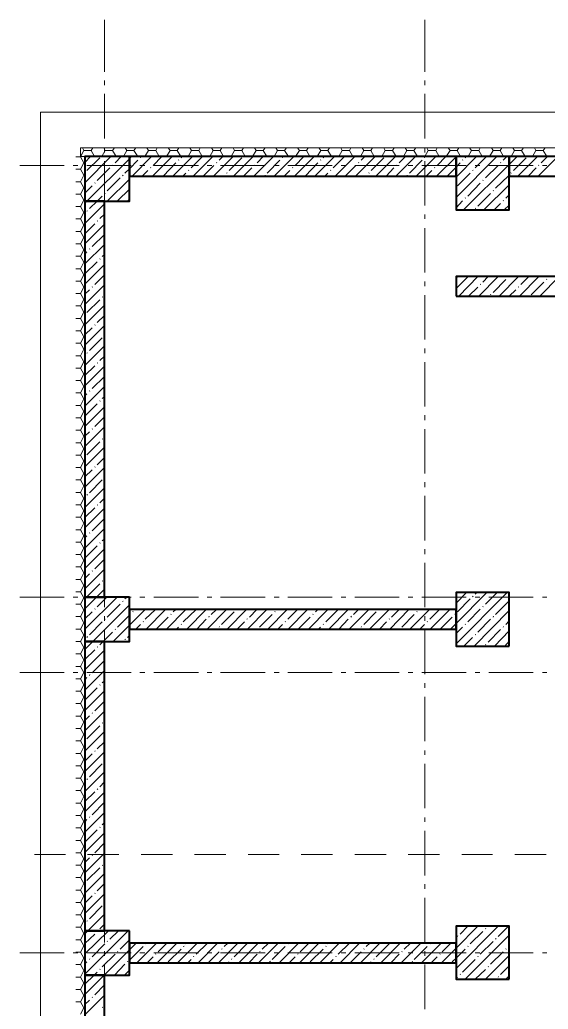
# Model space of a CAD drawing. Header units: millimetres. Extents: x -213547 to 415037, y -3642 to 106956.
# Drawn here: x -207745 to -201803, y 22775 to 33906 of the extents above; entities that cross this region are included whole.
import ezdxf

# ---------------------------------------------------------------- set-up
doc = ezdxf.new("R2010")
doc.units = ezdxf.units.MM

msp = doc.modelspace()

# ---------------------------------------------------------------- linework, layer by layer
at = {"lineweight": 9}
for points in [[(-206791.4, 33321), (-206791.4, 33905.7)], [(-203190.5, 33321), (-203190.5, 33905.7)], [(-206791.4, 33168.5), (-206791.4, 33223.6)], [(-203190.5, 33168.5), (-203190.5, 33223.6)], [(-206791.4, 32571.2), (-206791.4, 33071.1)], [(-203190.5, 32571.2), (-203190.5, 33071.1)], [(-168384.7, 28983), (-168384.7, 29385.5), (-172769.4, 29385.5), (-172769.4, 32867.8), (-207511.6, 32867.8), (-207511.6, 4645.2), (-168384.7, 4645.2), (-168384.7, 5043.4)], [(-207062.6, 32363.6), (-207024.4, 32435.6), (-207041.4, 32465.3), (-207024.4, 32435.6), (-206943.9, 32435.6), (-206905.8, 32367.9)], [(-207062.6, 32465.3), (-193129.2, 32465.3), (-207062.6, 32465.3), (-207062.6, 32367.9), (-193129.2, 32367.9), (-173269.2, 32367.9), (-173269.2, 28885.6), (-164711.8, 28885.6), (-164711.8, 28983), (-164711.8, 32367.9), (-121873.9, 32367.9), (-121873.9, 28944.9)], [(-207062.6, 32367.9), (-207024.4, 32435.6), (-207011.7, 32435.6)], [(-206943.9, 32435.6), (-206922.8, 32465.3)], [(-206821.1, 32367.9), (-206783, 32435.6)], [(-206799.9, 32465.3), (-206783, 32435.6), (-206702.5, 32435.6), (-206660.1, 32367.9)], [(-206791.4, 32414.5), (-206791.4, 32469.5)], [(-206702.5, 32435.6), (-206681.3, 32465.3)], [(-206579.6, 32367.9), (-206541.5, 32435.6)], [(-206558.4, 32465.3), (-206541.5, 32435.6), (-206461, 32435.6), (-206418.6, 32367.9)], [(-206461, 32435.6), (-206439.8, 32465.3)], [(-206338.1, 32367.9), (-206295.8, 32435.6)], [(-206317, 32465.3), (-206295.8, 32435.6), (-206215.3, 32435.6), (-206177.2, 32367.9)], [(-206215.3, 32435.6), (-206198.3, 32465.3)], [(-206096.7, 32367.9), (-206054.3, 32435.6)], [(-206075.5, 32465.3), (-206054.3, 32435.6), (-205973.8, 32435.6), (-205935.7, 32367.9)], [(-205973.8, 32435.6), (-205956.9, 32465.3)], [(-205851, 32367.9), (-205812.8, 32435.6)], [(-205834, 32465.3), (-205812.8, 32435.6), (-205732.3, 32435.6), (-205694.2, 32367.9)], [(-205732.3, 32435.6), (-205715.4, 32465.3)], [(-205609.5, 32367.9), (-205571.4, 32435.6)], [(-205588.3, 32465.3), (-205571.4, 32435.6), (-205490.9, 32435.6), (-205452.7, 32367.9)], [(-205490.9, 32435.6), (-205473.9, 32465.3)], [(-205368, 32367.9), (-205329.9, 32435.6)], [(-205346.8, 32465.3), (-205329.9, 32435.6), (-205249.4, 32435.6), (-205211.3, 32367.9)], [(-205249.4, 32435.6), (-205228.2, 32465.3)], [(-205126.5, 32367.9), (-205088.4, 32435.6)], [(-205105.4, 32465.3), (-205088.4, 32435.6), (-205007.9, 32435.6), (-204965.6, 32367.9)], [(-205007.9, 32435.6), (-204986.7, 32465.3)], [(-204885.1, 32367.9), (-204847, 32435.6)], [(-204863.9, 32465.3), (-204847, 32435.6), (-204766.5, 32435.6), (-204724.1, 32367.9)], [(-204766.5, 32435.6), (-204745.3, 32465.3)], [(-204643.6, 32367.9), (-204601.2, 32435.6)], [(-204622.4, 32465.3), (-204601.2, 32435.6), (-204520.8, 32435.6), (-204482.6, 32367.9)], [(-204520.8, 32435.6), (-204503.8, 32465.3)], [(-204402.1, 32367.9), (-204359.8, 32435.6)], [(-204381, 32465.3), (-204359.8, 32435.6), (-204279.3, 32435.6), (-204241.2, 32367.9)], [(-204279.3, 32435.6), (-204262.3, 32465.3)], [(-204156.4, 32367.9), (-204118.3, 32435.6)], [(-204135.2, 32465.3), (-204118.3, 32435.6), (-204037.8, 32435.6), (-203999.7, 32367.9)], [(-204037.8, 32435.6), (-204020.9, 32465.3)], [(-203915, 32367.9), (-203876.8, 32435.6)], [(-203893.8, 32465.3), (-203876.8, 32435.6), (-203796.3, 32435.6), (-203758.2, 32367.9)], [(-203796.3, 32435.6), (-203779.4, 32465.3)], [(-203673.5, 32367.9), (-203635.4, 32435.6)], [(-203652.3, 32465.3), (-203635.4, 32435.6), (-203554.9, 32435.6), (-203512.5, 32367.9)], [(-203554.9, 32435.6), (-203533.7, 32465.3)], [(-203432, 32367.9), (-203393.9, 32435.6)], [(-203410.8, 32465.3), (-203393.9, 32435.6), (-203313.4, 32435.6), (-203271, 32367.9)], [(-203313.4, 32435.6), (-203292.2, 32465.3)], [(-203190.5, 32414.5), (-203190.5, 32469.5)], [(-203190.5, 32367.9), (-203152.4, 32435.6)], [(-203169.4, 32465.3), (-203152.4, 32435.6), (-203067.7, 32435.6), (-203029.6, 32367.9)], [(-203067.7, 32435.6), (-203050.7, 32465.3)], [(-202949.1, 32367.9), (-202906.7, 32435.6)], [(-202927.9, 32465.3), (-202906.7, 32435.6), (-202826.2, 32435.6), (-202788.1, 32367.9)], [(-202826.2, 32435.6), (-202809.3, 32465.3)], [(-202703.4, 32367.9), (-202665.2, 32435.6)], [(-202686.4, 32465.3), (-202665.2, 32435.6), (-202584.7, 32435.6), (-202546.6, 32367.9)], [(-202584.7, 32435.6), (-202567.8, 32465.3)], [(-202461.9, 32367.9), (-202423.8, 32435.6)], [(-202440.7, 32465.3), (-202423.8, 32435.6), (-202343.3, 32435.6), (-202305.1, 32367.9)], [(-202343.3, 32435.6), (-202326.3, 32465.3)], [(-202220.4, 32367.9), (-202182.3, 32435.6)], [(-202199.2, 32465.3), (-202182.3, 32435.6), (-202101.8, 32435.6), (-202063.7, 32367.9)], [(-202101.8, 32435.6), (-202080.6, 32465.3)], [(-201978.9, 32367.9), (-201940.8, 32435.6)], [(-201957.8, 32465.3), (-201940.8, 32435.6), (-201860.3, 32435.6), (-201818, 32367.9)], [(-201860.3, 32435.6), (-201839.1, 32465.3)], [(-207113.4, 32363.6), (-207062.6, 32363.6), (-207024.4, 32295.8), (-207011.7, 32295.8)], [(-207062.6, 32223.8), (-207024.4, 32295.8)], [(-207011.7, 31842.6), (-206990.5, 31863.7), (-206511.8, 32342.4), (-206490.7, 32367.9)], [(-207011.7, 32300.1), (-206948.2, 32367.9)], [(-207011.7, 32071.3), (-206719.4, 32367.9)], [(-206990.5, 32211.1), (-206846.5, 32350.9)], [(-206791.4, 31817.1), (-206791.4, 32317)], [(-206672.8, 32295.8), (-206605, 32367.9)], [(-206562.7, 32181.5), (-206511.8, 32228.1), (-206418.6, 32325.5)], [(-206482.2, 32147.6), (-206261.9, 32367.9)], [(-206418.6, 32363.6), (-206338.1, 32363.6)], [(-206389, 32350.9), (-206384.7, 32359.4)], [(-206253.4, 32147.6), (-206033.1, 32367.9)], [(-206244.9, 32266.2), (-206147.5, 32367.9)], [(-206177.2, 32363.6), (-206096.7, 32363.6)], [(-206130.6, 32151.8), (-205990.8, 32295.8)], [(-206024.7, 32147.6), (-205804.4, 32367.9)], [(-205961.1, 32325.5), (-205956.9, 32329.7)], [(-205935.7, 32363.6), (-205855.2, 32363.6)], [(-205931.5, 32350.9), (-205918.7, 32367.9)], [(-205817.1, 32240.8), (-205690, 32367.9)], [(-205795.9, 32147.6), (-205575.6, 32367.9)], [(-205694.2, 32363.6), (-205613.7, 32363.6)], [(-205567.1, 32147.6), (-205346.8, 32367.9)], [(-205533.2, 32295.8), (-205529, 32300.1)], [(-205503.6, 32325.5), (-205461.2, 32367.9)], [(-205448.5, 32363.6), (-205368, 32363.6)], [(-205389.2, 32211.1), (-205249.4, 32350.9)], [(-205342.6, 32147.6), (-205122.3, 32367.9)], [(-205207, 32363.6), (-205126.5, 32363.6)], [(-205113.8, 32147.6), (-204893.6, 32367.9)], [(-205075.7, 32295.8), (-205007.9, 32367.9)], [(-204965.6, 32363.6), (-204885.1, 32363.6)], [(-204961.3, 32181.5), (-204821.5, 32325.5)], [(-204885.1, 32147.6), (-204664.8, 32367.9)], [(-204791.9, 32350.9), (-204787.6, 32359.4)], [(-204724.1, 32363.6), (-204643.6, 32363.6)], [(-204656.3, 32147.6), (-204436, 32367.9)], [(-204647.8, 32266.2), (-204550.4, 32367.9)], [(-204533.5, 32151.8), (-204393.7, 32295.8)], [(-204482.6, 32363.6), (-204402.1, 32363.6)], [(-204427.6, 32147.6), (-204207.3, 32367.9)], [(-204364, 32325.5), (-204359.8, 32329.7)], [(-204334.4, 32350.9), (-204321.6, 32367.9)], [(-204241.2, 32363.6), (-204160.7, 32363.6)], [(-204220, 32240.8), (-204092.9, 32367.9)], [(-204198.8, 32147.6), (-203978.5, 32367.9)], [(-203999.7, 32363.6), (-203915, 32363.6)], [(-203970, 32147.6), (-203749.7, 32367.9)], [(-203936.1, 32295.8), (-203931.9, 32300.1)], [(-203906.5, 32325.5), (-203864.1, 32367.9)], [(-203792.1, 32211.1), (-203652.3, 32350.9)], [(-203754, 32363.6), (-203673.5, 32363.6)], [(-203741.3, 32147.6), (-203521, 32367.9)], [(-203516.7, 32147.6), (-203296.4, 32367.9)], [(-203512.5, 32363.6), (-203432, 32363.6)], [(-203478.6, 32295.8), (-203406.6, 32367.9)], [(-203364.2, 32181.5), (-203220.2, 32325.5)], [(-203288, 32147.6), (-203067.7, 32367.9)], [(-203271, 32363.6), (-203190.5, 32363.6)], [(-203194.8, 32350.9), (-203190.5, 32359.4)], [(-203190.5, 31817.1), (-203190.5, 32317)], [(-203059.2, 32147.6), (-202838.9, 32363.6), (-202838.9, 32367.9)], [(-203050.7, 32266.2), (-202953.3, 32367.9)], [(-203029.6, 32363.6), (-202949.1, 32363.6)], [(-202936.4, 32151.8), (-202838.9, 32249.2), (-202792.3, 32295.8)], [(-202838.9, 32134.9), (-202610.2, 32367.9)], [(-202838.9, 31906.1), (-202381.4, 32367.9)], [(-202766.9, 32325.5), (-202762.7, 32329.7)], [(-202754.2, 31766.3), (-202241.6, 32278.9), (-202152.6, 32367.9)], [(-202737.3, 32350.9), (-202724.5, 32367.9)], [(-202622.9, 32240.8), (-202495.8, 32367.9)], [(-202339, 32295.8), (-202334.8, 32300.1)], [(-202309.4, 32325.5), (-202267, 32367.9)], [(-202241.6, 32363.6), (-202220.4, 32363.6)], [(-202195, 32211.1), (-202051, 32350.9)], [(-202144.2, 32147.6), (-201923.9, 32367.9)], [(-202059.4, 32363.6), (-201978.9, 32363.6)], [(-201915.4, 32147.6), (-201695.1, 32367.9)], [(-201881.5, 32295.8), (-201809.5, 32367.9)], [(-201818, 32363.6), (-201737.5, 32363.6)], [(-207744.6, 32266.2), (-207244.7, 32266.2)], [(-207143, 32266.2), (-207092.2, 32266.2)], [(-207113.4, 32223.8), (-207062.6, 32223.8), (-207024.4, 32156), (-207011.7, 32156)], [(-207011.7, 32185.7), (-207011.7, 32185.7)], [(-206990.5, 32266.2), (-206490.7, 32266.2)], [(-206876.2, 32096.7), (-206732.1, 32240.8)], [(-206702.5, 32266.2), (-206698.2, 32270.4)], [(-206393.2, 32266.2), (-206338.1, 32266.2)], [(-206367.8, 32147.6), (-206304.3, 32211.1)], [(-206274.6, 32240.8), (-206270.4, 32245)], [(-206236.5, 32266.2), (-205736.6, 32266.2)], [(-205910.3, 32147.6), (-205876.4, 32181.5)], [(-205846.7, 32211.1), (-205842.5, 32215.4)], [(-205681.5, 32147.6), (-205562.9, 32266.2)], [(-205639.1, 32266.2), (-205584.1, 32266.2)], [(-205486.6, 32266.2), (-204986.7, 32266.2)], [(-205418.9, 32181.5), (-205414.6, 32185.7)], [(-205228.2, 32147.6), (-205135, 32240.8)], [(-205105.4, 32266.2), (-205101.1, 32270.4)], [(-204885.1, 32266.2), (-204830, 32266.2)], [(-204770.7, 32147.6), (-204707.2, 32211.1)], [(-204732.6, 32266.2), (-204232.7, 32266.2)], [(-204677.5, 32240.8), (-204673.3, 32245)], [(-204313.2, 32147.6), (-204279.3, 32181.5)], [(-204249.6, 32211.1), (-204245.4, 32215.4)], [(-204131, 32266.2), (-204080.2, 32266.2)], [(-204084.4, 32147.6), (-203965.8, 32266.2)], [(-203978.5, 32266.2), (-203478.6, 32266.2)], [(-203821.8, 32181.5), (-203817.5, 32185.7)], [(-203626.9, 32147.6), (-203537.9, 32240.8)], [(-203508.3, 32266.2), (-203504, 32270.4)], [(-203376.9, 32266.2), (-203326.1, 32266.2)], [(-203224.4, 32266.2), (-202724.5, 32266.2)], [(-203173.6, 32147.6), (-203110, 32211.1)], [(-203080.4, 32240.8), (-203076.2, 32245)], [(-202822, 32037.4), (-202682.2, 32181.5)], [(-202652.5, 32211.1), (-202648.3, 32215.4)], [(-202622.9, 32266.2), (-202572, 32266.2)], [(-202508.5, 32126.4), (-202364.5, 32266.2)], [(-202470.4, 32266.2), (-201970.5, 32266.2)], [(-202224.7, 32181.5), (-202220.4, 32185.7)], [(-202029.8, 32147.6), (-201936.6, 32240.8)], [(-201911.2, 32266.2), (-201906.9, 32270.4)], [(-201868.8, 32266.2), (-201818, 32266.2)], [(-207113.4, 32084), (-207062.6, 32084), (-207024.4, 32016.2), (-207011.7, 32016.2)], [(-207062.6, 32084), (-207024.4, 32156)], [(-206901.6, 32067.1), (-206897.3, 32071.3)], [(-206761.8, 31982.4), (-206617.7, 32126.4)], [(-206761.8, 31863.7), (-206511.8, 32113.7)], [(-206588.1, 32151.8), (-206583.9, 32156)], [(-205457, 32147.6), (-205448.5, 32151.8)], [(-204991, 32151.8), (-204986.7, 32156)], [(-203855.6, 32147.6), (-203851.4, 32151.8)], [(-203393.9, 32151.8), (-203389.6, 32156)], [(-202707.6, 31923), (-202567.8, 32067.1)], [(-202538.1, 32096.7), (-202533.9, 32101)], [(-202394.1, 32012), (-202250.1, 32151.8)], [(-207062.6, 31944.2), (-207024.4, 32016.2)], [(-207011.7, 31956.9), (-206931.2, 32037.4)], [(-206787.2, 31952.7), (-206783, 31956.9)], [(-206647.4, 31868), (-206511.8, 31999.3)], [(-202593.2, 31808.7), (-202453.4, 31952.7)], [(-202525.4, 31766.3), (-202241.6, 32050.1)], [(-202423.8, 31982.4), (-202419.5, 31986.6)], [(-207113.4, 31944.2), (-207062.6, 31944.2), (-207024.4, 31876.4), (-207011.7, 31876.4)], [(-207062.6, 31804.4), (-207024.4, 31876.4)], [(-207011.7, 31613.8), (-206791.4, 31834.1)], [(-206960.9, 31783.2), (-206876.2, 31863.7), (-206816.9, 31923)], [(-206533, 31863.7), (-206511.8, 31889.2)], [(-202838.9, 31791.7), (-202766.9, 31868)], [(-202737.3, 31897.6), (-202733, 31901.9)], [(-202411.1, 31766.3), (-202339, 31838.3)], [(-202309.4, 31868), (-202305.1, 31872.2)], [(-202279.7, 31897.6), (-202241.6, 31935.8)], [(-207113.4, 31804.4), (-207062.6, 31804.4), (-207024.4, 31736.6), (-207011.7, 31736.6)], [(-207062.6, 31664.6), (-207024.4, 31736.6)], [(-206990.5, 31753.6), (-206982.1, 31757.8)], [(-202622.9, 31783.2), (-202618.6, 31787.5)], [(-202296.7, 31766.3), (-202241.6, 31821.4)], [(-207113.4, 31664.6), (-207062.6, 31664.6), (-207024.4, 31596.8), (-207011.7, 31596.8)], [(-206876.2, 31639.2), (-206867.7, 31643.4)], [(-206846.5, 31668.9), (-206791.4, 31719.7)], [(-206791.4, 31664.6), (-206791.4, 31715.5)], [(-203190.5, 31664.6), (-203190.5, 31715.5)], [(-207113.4, 31524.8), (-207062.6, 31524.8), (-207024.4, 31457), (-207011.7, 31457)], [(-207062.6, 31524.8), (-207024.4, 31596.8)], [(-207011.7, 31499.4), (-206901.6, 31609.6)], [(-207011.7, 31385), (-206791.4, 31605.3)], [(-206791.4, 31063.1), (-206791.4, 31563)], [(-203190.5, 31063.1), (-203190.5, 31563)], [(-207062.6, 31385), (-207024.4, 31457)], [(-206931.2, 31355.4), (-206791.4, 31490.9)], [(-207113.4, 31385), (-207062.6, 31385), (-207024.4, 31317.2), (-207011.7, 31317.2)], [(-207062.6, 31245.2), (-207024.4, 31317.2)], [(-207011.7, 31160.5), (-206791.4, 31376.6)], [(-207011.7, 31270.7), (-206990.5, 31296.1)], [(-206960.9, 31325.7), (-206956.6, 31330)], [(-207113.4, 31245.2), (-207062.6, 31245.2), (-207024.4, 31177.5), (-207011.7, 31177.5)], [(-207062.6, 31105.4), (-207024.4, 31177.5)], [(-207011.7, 31046.1), (-206876.2, 31181.7)], [(-206846.5, 31211.3), (-206842.3, 31215.6)], [(-206816.9, 31241), (-206791.4, 31266.4)], [(-207113.4, 31105.4), (-207062.6, 31105.4), (-207024.4, 31037.7), (-207011.7, 31037.7)], [(-207011.7, 30931.7), (-206791.4, 31152)], [(-207113.4, 30965.6), (-207062.6, 30965.6), (-207024.4, 30897.9), (-207011.7, 30897.9)], [(-207062.6, 30965.6), (-207024.4, 31037.7)], [(-206901.6, 30927.5), (-206791.4, 31037.7)], [(-206791.4, 30910.6), (-206791.4, 30961.4)], [(-203190.5, 30910.6), (-203190.5, 30961.4)], [(-202838.9, 30995.3), (-202817.7, 31016.5)], [(-202838.9, 30880.9), (-202707.6, 31012.2)], [(-202809.3, 30796.2), (-202593.2, 31016.5)], [(-202584.7, 30796.2), (-202364.5, 31016.5)], [(-202538.1, 30952.9), (-202478.8, 31016.5)], [(-202423.8, 30838.5), (-202279.7, 30982.6)], [(-202356, 30796.2), (-202135.7, 31016.5)], [(-202250.1, 31012.2), (-202250.1, 31016.5)], [(-202127.2, 30796.2), (-201906.9, 31016.5)], [(-202110.3, 30927.5), (-202021.3, 31016.5)], [(-201995.9, 30813.1), (-201851.9, 30952.9)], [(-201898.5, 30796.2), (-201678.2, 31016.5)], [(-201822.2, 30982.6), (-201818, 30986.8)], [(-207062.6, 30825.8), (-207024.4, 30897.9)], [(-207011.7, 30703), (-206791.4, 30923.3)], [(-207011.7, 30817.4), (-206960.9, 30868.2)], [(-206931.2, 30897.9), (-206927, 30902.1)], [(-202699.1, 30796.2), (-202593.2, 30897.9)], [(-202567.8, 30927.5), (-202559.3, 30931.7)], [(-202241.6, 30796.2), (-202165.3, 30868.2)], [(-202139.9, 30897.9), (-202131.5, 30902.1)], [(-207113.4, 30825.8), (-207062.6, 30825.8), (-207024.4, 30758.1), (-207011.7, 30758.1)], [(-207062.6, 30686), (-207024.4, 30758.1)], [(-206990.5, 30614), (-206846.5, 30753.8)], [(-206816.9, 30783.5), (-206812.6, 30787.7)], [(-206791.4, 30309), (-206791.4, 30808.9)], [(-203190.5, 30309), (-203190.5, 30808.9)], [(-202453.4, 30813.1), (-202449.2, 30817.4)], [(-207113.4, 30686), (-207062.6, 30686), (-207024.4, 30618.3), (-207011.7, 30618.3)], [(-207062.6, 30546.2), (-207024.4, 30618.3)], [(-207011.7, 30474.2), (-206791.4, 30694.5)], [(-207113.4, 30546.2), (-207062.6, 30546.2), (-207024.4, 30478.5), (-207011.7, 30478.5)], [(-207011.7, 30588.6), (-207011.7, 30588.6)], [(-206876.2, 30499.6), (-206791.4, 30580.1)], [(-207113.4, 30406.4), (-207062.6, 30406.4), (-207024.4, 30338.7), (-207011.7, 30338.7)], [(-207062.6, 30406.4), (-207024.4, 30478.5)], [(-207011.7, 30245.5), (-206791.4, 30465.7)], [(-207011.7, 30359.8), (-206931.2, 30440.3)], [(-206901.6, 30470), (-206897.3, 30474.2)], [(-207062.6, 30266.6), (-207024.4, 30338.7)], [(-206960.9, 30186.1), (-206816.9, 30325.9)], [(-207113.4, 30266.6), (-207062.6, 30266.6), (-207024.4, 30198.9), (-207011.7, 30198.9)], [(-207062.6, 30126.8), (-207024.4, 30198.9)], [(-207011.7, 30016.7), (-206791.4, 30237)], [(-206791.4, 30156.5), (-206791.4, 30207.3)], [(-203190.5, 30156.5), (-203190.5, 30207.3)], [(-207113.4, 30126.8), (-207062.6, 30126.8), (-207024.4, 30059.1), (-207011.7, 30059.1)], [(-207062.6, 29987), (-207024.4, 30059.1)], [(-206990.5, 30156.5), (-206982.1, 30160.7)], [(-206846.5, 30071.8), (-206791.4, 30122.6)], [(-206791.4, 29554.9), (-206791.4, 30054.8)], [(-203190.5, 29554.9), (-203190.5, 30054.8)], [(-207113.4, 29987), (-207062.6, 29987), (-207024.4, 29919.3), (-207011.7, 29919.3)], [(-207011.7, 29902.3), (-206901.6, 30012.5)], [(-207011.7, 29787.9), (-206791.4, 30008.2)], [(-206876.2, 30042.1), (-206867.7, 30046.3)], [(-207113.4, 29847.2), (-207062.6, 29847.2), (-207024.4, 29779.5), (-207011.7, 29779.5)], [(-207062.6, 29847.2), (-207024.4, 29919.3)], [(-206931.2, 29758.3), (-206791.4, 29893.8)], [(-207062.6, 29707.4), (-207024.4, 29779.5)], [(-207011.7, 29559.2), (-206791.4, 29779.5)], [(-206960.9, 29728.6), (-206956.6, 29732.9)], [(-207113.4, 29707.4), (-207062.6, 29707.4), (-207024.4, 29639.7), (-207011.7, 29639.7)], [(-207062.6, 29567.6), (-207024.4, 29639.7)], [(-207011.7, 29673.5), (-206990.5, 29699)], [(-206846.5, 29614.2), (-206842.3, 29618.5)], [(-206816.9, 29643.9), (-206791.4, 29665.1)], [(-207113.4, 29567.6), (-207062.6, 29567.6), (-207024.4, 29499.9), (-207011.7, 29499.9)], [(-207062.6, 29427.8), (-207024.4, 29499.9)], [(-207011.7, 29444.8), (-206876.2, 29584.6)], [(-207011.7, 29330.4), (-206791.4, 29550.7)], [(-207113.4, 29427.8), (-207062.6, 29427.8), (-207024.4, 29360.1), (-207011.7, 29360.1)], [(-206901.6, 29330.4), (-206791.4, 29440.5)], [(-206791.4, 29402.4), (-206791.4, 29457.5)], [(-203190.5, 29402.4), (-203190.5, 29457.5)], [(-207113.4, 29288), (-207062.6, 29288), (-207024.4, 29220.3), (-207011.7, 29220.3)], [(-207062.6, 29288), (-207024.4, 29360.1)], [(-207011.7, 29105.9), (-206791.4, 29326.2)], [(-206931.2, 29300.8), (-206927, 29305)], [(-206791.4, 28800.9), (-206791.4, 29300.8)], [(-203190.5, 28800.9), (-203190.5, 29300.8)], [(-207062.6, 29148.2), (-207024.4, 29220.3)], [(-207011.7, 29220.3), (-206960.9, 29271.1)], [(-206816.9, 29186.4), (-206812.6, 29190.6)], [(-207113.4, 29148.2), (-207062.6, 29148.2), (-207024.4, 29080.5), (-207011.7, 29080.5)], [(-207062.6, 29008.4), (-207024.4, 29080.5)], [(-207011.7, 28877.1), (-206791.4, 29097.4)], [(-206990.5, 29012.7), (-206846.5, 29156.7)], [(-207113.4, 29008.4), (-207062.6, 29008.4), (-207024.4, 28940.7), (-207011.7, 28940.7)], [(-207062.6, 28868.6), (-207024.4, 28940.7)], [(-207011.7, 28991.5), (-207011.7, 28991.5)], [(-206876.2, 28898.3), (-206791.4, 28983)], [(-207113.4, 28868.6), (-207062.6, 28868.6), (-207024.4, 28800.9), (-207011.7, 28800.9)], [(-207011.7, 28648.4), (-206791.4, 28868.6)], [(-207011.7, 28762.7), (-206931.2, 28843.2)], [(-206901.6, 28872.9), (-206897.3, 28877.1)], [(-207113.4, 28728.8), (-207062.6, 28728.8), (-207024.4, 28661.1), (-207011.7, 28661.1)], [(-207062.6, 28728.8), (-207024.4, 28800.9)], [(-206960.9, 28584.8), (-206816.9, 28728.8)], [(-207062.6, 28589), (-207024.4, 28661.1)], [(-207011.7, 28419.6), (-206791.4, 28639.9)], [(-206791.4, 28648.4), (-206791.4, 28703.4)], [(-203190.5, 28648.4), (-203190.5, 28703.4)], [(-207113.4, 28589), (-207062.6, 28589), (-207024.4, 28521.3), (-207011.7, 28521.3)], [(-207062.6, 28449.2), (-207024.4, 28521.3)], [(-206990.5, 28559.4), (-206982.1, 28563.6)], [(-206846.5, 28470.4), (-206791.4, 28525.5)], [(-206791.4, 28046.8), (-206791.4, 28550.9)], [(-203190.5, 28046.8), (-203190.5, 28550.9)], [(-207113.4, 28449.2), (-207062.6, 28449.2), (-207024.4, 28381.5), (-207011.7, 28381.5)], [(-207011.7, 28305.2), (-206901.6, 28415.4)], [(-207011.7, 28190.8), (-206791.4, 28411.1)], [(-206876.2, 28445), (-206867.7, 28449.2)], [(-207113.4, 28309.4), (-207062.6, 28309.4), (-207024.4, 28241.7), (-207011.7, 28241.7)], [(-207062.6, 28309.4), (-207024.4, 28381.5)], [(-206931.2, 28156.9), (-206791.4, 28296.7)], [(-207113.4, 28169.6), (-207062.6, 28169.6), (-207024.4, 28101.9), (-207011.7, 28101.9)], [(-207062.6, 28169.6), (-207024.4, 28241.7)], [(-207011.7, 27962.1), (-206791.4, 28182.4)], [(-207062.6, 28029.8), (-207024.4, 28101.9)], [(-207011.7, 28076.4), (-206990.5, 28101.9)], [(-206960.9, 28131.5), (-206956.6, 28135.8)], [(-206816.9, 28042.6), (-206791.4, 28068)], [(-207113.4, 28029.8), (-207062.6, 28029.8), (-207024.4, 27962.1), (-207011.7, 27962.1)], [(-207062.6, 27890), (-207024.4, 27962.1)], [(-207011.7, 27847.7), (-206876.2, 27987.5)], [(-207011.7, 27733.3), (-206791.4, 27953.6)], [(-206846.5, 28017.1), (-206842.3, 28021.4)], [(-206791.4, 27894.3), (-206791.4, 27949.4)], [(-203190.5, 27894.3), (-203190.5, 27949.4)], [(-207113.4, 27890), (-207062.6, 27890), (-207024.4, 27822.3), (-207011.7, 27822.3)], [(-206901.6, 27729.1), (-206791.4, 27839.2)], [(-207113.4, 27750.2), (-207062.6, 27750.2), (-207024.4, 27682.5), (-207011.7, 27682.5)], [(-207062.6, 27750.2), (-207024.4, 27822.3)], [(-207011.7, 27504.5), (-206791.4, 27724.8)], [(-206791.4, 27297), (-206791.4, 27796.8)], [(-203190.5, 27297), (-203190.5, 27796.8)], [(-207113.4, 27610.4), (-207062.6, 27610.4), (-207024.4, 27542.7), (-207011.7, 27542.7)], [(-207062.6, 27610.4), (-207024.4, 27682.5)], [(-207011.7, 27618.9), (-206960.9, 27674)], [(-206931.2, 27703.6), (-206927, 27707.9)], [(-207062.6, 27470.7), (-207024.4, 27542.7)], [(-207011.7, 27280), (-206880.4, 27411.3), (-206791.4, 27500.3)], [(-206990.5, 27415.6), (-206846.5, 27559.6)], [(-206816.9, 27589.3), (-206812.6, 27593.5)], [(-207744.6, 27411.3), (-207244.7, 27411.3)], [(-207143, 27411.3), (-207092.2, 27411.3)], [(-207113.4, 27470.7), (-207062.6, 27470.7), (-207024.4, 27402.9), (-207011.7, 27402.9)], [(-207062.6, 27330.9), (-207024.4, 27402.9)], [(-207011.7, 27051.3), (-206651.6, 27411.3)], [(-207011.7, 27390.2), (-207011.7, 27394.4)], [(-206990.5, 27411.3), (-206490.7, 27411.3)], [(-206876.2, 27301.2), (-206766, 27411.3)], [(-206562.7, 27390.2), (-206537.3, 27411.3)], [(-206393.2, 27411.3), (-206338.1, 27411.3)], [(-206236.5, 27411.3), (-205736.6, 27411.3)], [(-205639.1, 27411.3), (-205584.1, 27411.3)], [(-205486.6, 27411.3), (-204986.7, 27411.3)], [(-204885.1, 27411.3), (-204830, 27411.3)], [(-204732.6, 27411.3), (-204232.7, 27411.3)], [(-204131, 27411.3), (-204080.2, 27411.3)], [(-203978.5, 27411.3), (-203478.6, 27411.3)], [(-203376.9, 27411.3), (-203326.1, 27411.3)], [(-203224.4, 27411.3), (-202724.5, 27411.3)], [(-202902.5, 27051.3), (-202838.9, 27114.8), (-202491.5, 27462.2)], [(-202838.9, 27343.6), (-202720.3, 27462.2)], [(-202838.9, 26886), (-202262.8, 27462.2)], [(-202838.9, 27457.9), (-202834.7, 27462.2)], [(-202822, 27246.1), (-202682.2, 27390.2)], [(-202652.5, 27415.6), (-202648.3, 27419.8)], [(-202622.9, 27445.2), (-202605.9, 27462.2)], [(-202622.9, 27411.3), (-202572, 27411.3)], [(-202508.5, 27330.9), (-202377.2, 27462.2)], [(-202470.4, 27411.3), (-201970.5, 27411.3)], [(-201868.8, 27411.3), (-201818, 27411.3)], [(-207113.4, 27330.9), (-207062.6, 27330.9), (-207024.4, 27263.1), (-207011.7, 27263.1)], [(-207011.7, 26822.5), (-206922.8, 26911.5), (-206511.8, 27322.4)], [(-206901.6, 27275.8), (-206897.3, 27280)], [(-206761.8, 27186.8), (-206617.7, 27330.9)], [(-206694, 26911.5), (-206511.8, 27093.6), (-206333.9, 27271.5)], [(-206588.1, 27360.5), (-206583.9, 27364.7)], [(-206333.9, 27161.4), (-206219.5, 27271.5)], [(-206325.4, 27051.3), (-206105.1, 27271.5)], [(-206096.7, 27051.3), (-205876.4, 27271.5)], [(-206020.4, 27246.1), (-205990.8, 27271.5)], [(-205906, 27131.7), (-205762, 27271.5)], [(-205867.9, 27051.3), (-205647.6, 27271.5)], [(-205639.1, 27051.3), (-205418.9, 27271.5)], [(-205592.5, 27216.5), (-205533.2, 27271.5)], [(-205414.6, 27051.3), (-205194.3, 27271.5)], [(-205185.9, 27051.3), (-204965.6, 27271.5)], [(-205160.4, 27186.8), (-205079.9, 27271.5)], [(-204957.1, 27051.3), (-204736.8, 27271.5)], [(-204732.6, 27161.4), (-204622.4, 27271.5)], [(-204728.3, 27051.3), (-204508, 27271.5)], [(-204499.6, 27051.3), (-204279.3, 27271.5)], [(-204419.1, 27246.1), (-204393.7, 27271.5)], [(-204304.7, 27131.7), (-204164.9, 27271.5)], [(-204270.8, 27051.3), (-204050.5, 27271.5)], [(-204042, 27051.3), (-203821.8, 27271.5)], [(-203991.2, 27216.5), (-203936.1, 27271.5)], [(-203813.3, 27051.3), (-203593, 27271.5)], [(-203584.5, 27051.3), (-203368.5, 27271.5)], [(-203563.3, 27186.8), (-203478.6, 27271.5)], [(-203360, 27051.3), (-203139.7, 27271.5)], [(-203135.5, 27161.4), (-203025.3, 27271.5)], [(-203131.2, 27051.3), (-202910.9, 27271.5)], [(-202707.6, 27131.7), (-202567.8, 27275.8)], [(-202538.1, 27301.2), (-202533.9, 27305.4)], [(-202394.1, 27216.5), (-202250.1, 27360.5)], [(-207113.4, 27191.1), (-207062.6, 27191.1), (-207024.4, 27123.3), (-207011.7, 27123.3)], [(-207062.6, 27191.1), (-207024.4, 27263.1)], [(-207011.7, 27165.6), (-206931.2, 27246.1)], [(-206791.4, 27144.5), (-206791.4, 27195.3)], [(-206787.2, 27161.4), (-206783, 27165.6)], [(-206647.4, 27072.4), (-206511.8, 27208), (-206503.4, 27216.5)], [(-206473.7, 27246.1), (-206469.5, 27250.4)], [(-206211.1, 27051.3), (-206075.5, 27186.8)], [(-206045.8, 27216.5), (-206041.6, 27220.7)], [(-205753.5, 27051.3), (-205647.6, 27161.4)], [(-205618, 27186.8), (-205613.7, 27195.3)], [(-205478.2, 27102.1), (-205334.1, 27246.1)], [(-205190.1, 27161.4), (-205185.9, 27165.6)], [(-205050.3, 27072.4), (-204906.3, 27216.5)], [(-204876.6, 27246.1), (-204872.4, 27250.4)], [(-204614, 27051.3), (-204478.4, 27186.8)], [(-204448.7, 27216.5), (-204444.5, 27220.7)], [(-204156.4, 27051.3), (-204050.5, 27161.4)], [(-204020.9, 27186.8), (-204016.6, 27195.3)], [(-203876.8, 27102.1), (-203737, 27246.1)], [(-203593, 27161.4), (-203588.8, 27165.6)], [(-203449, 27072.4), (-203309.2, 27216.5)], [(-203279.5, 27246.1), (-203275.3, 27250.4)], [(-203190.5, 27144.5), (-203190.5, 27195.3)], [(-203016.9, 27051.3), (-202881.3, 27186.8)], [(-202851.6, 27216.5), (-202847.4, 27220.7)], [(-202635.6, 26860.6), (-202241.6, 27258.8)], [(-202593.2, 27017.4), (-202453.4, 27161.4)], [(-202423.8, 27186.8), (-202419.5, 27195.3)], [(-207113.4, 27051.3), (-207062.6, 27051.3), (-207024.4, 26983.5), (-207011.7, 26983.5)], [(-207062.6, 27051.3), (-207024.4, 27123.3)], [(-206960.9, 26987.7), (-206816.9, 27131.7)], [(-206672.8, 27047), (-206668.6, 27051.3)], [(-206439.8, 27051.3), (-206389, 27102.1)], [(-206359.3, 27131.7), (-206355.1, 27136)], [(-205982.3, 27051.3), (-205961.1, 27072.4)], [(-205931.5, 27102.1), (-205927.2, 27106.3)], [(-205503.6, 27072.4), (-205499.3, 27080.9)], [(-205300.2, 27051.3), (-205219.7, 27131.7)], [(-204842.7, 27051.3), (-204791.9, 27102.1)], [(-204762.2, 27131.7), (-204758, 27136)], [(-204385.2, 27051.3), (-204364, 27072.4)], [(-204334.4, 27102.1), (-204330.1, 27106.3)], [(-203906.5, 27072.4), (-203902.2, 27080.9)], [(-203698.9, 27051.3), (-203622.6, 27131.7)], [(-203245.6, 27051.3), (-203194.8, 27102.1)], [(-203165.1, 27131.7), (-203160.9, 27136)], [(-202838.9, 27000.4), (-202766.9, 27072.4)], [(-202737.3, 27102.1), (-202733, 27106.3)], [(-202309.4, 27072.4), (-202305.1, 27080.9)], [(-202279.7, 27102.1), (-202241.6, 27144.5)], [(-207062.6, 26911.5), (-207024.4, 26983.5)], [(-206990.5, 26958.1), (-206982.1, 26966.5)], [(-206846.5, 26873.3), (-206808.4, 26911.5), (-206702.5, 27017.4)], [(-206791.4, 26542.9), (-206791.4, 27042.8)], [(-206562.7, 26932.6), (-206554.2, 26936.9)], [(-206533, 26958.1), (-206511.8, 26979.2)], [(-203190.5, 26542.9), (-203190.5, 27042.8)], [(-202750, 26860.6), (-202652.5, 26958.1)], [(-202622.9, 26987.7), (-202618.6, 26991.9)], [(-202478.8, 26903), (-202339, 27047)], [(-202406.8, 26860.6), (-202241.6, 27030.1)], [(-207113.4, 26911.5), (-207062.6, 26911.5), (-207024.4, 26843.7), (-207011.7, 26843.7)], [(-207062.6, 26771.7), (-207024.4, 26843.7)], [(-206876.2, 26847.9), (-206867.7, 26852.1)], [(-202508.5, 26873.3), (-202504.3, 26877.6)], [(-202292.4, 26860.6), (-202241.6, 26915.7)], [(-207113.4, 26771.7), (-207062.6, 26771.7), (-207024.4, 26703.9), (-207011.7, 26703.9)], [(-207011.7, 26708.1), (-206901.6, 26818.3)], [(-207011.7, 26593.7), (-206791.4, 26814)], [(-207113.4, 26631.9), (-207062.6, 26631.9), (-207024.4, 26564.1), (-207011.7, 26564.1)], [(-207062.6, 26631.9), (-207024.4, 26703.9)], [(-206931.2, 26559.8), (-206791.4, 26699.6)], [(-207744.6, 26564.1), (-207244.7, 26564.1)], [(-207143, 26564.1), (-207092.2, 26564.1)], [(-207113.4, 26492.1), (-207062.6, 26492.1), (-207024.4, 26424.3), (-207011.7, 26424.3)], [(-207062.6, 26492.1), (-207024.4, 26564.1)], [(-207011.7, 26365), (-206791.4, 26585.3)], [(-207011.7, 26479.3), (-206990.5, 26504.8)], [(-206990.5, 26564.1), (-206490.7, 26564.1)], [(-206960.9, 26530.2), (-206956.6, 26538.7)], [(-206393.2, 26564.1), (-206338.1, 26564.1)], [(-206236.5, 26564.1), (-205736.6, 26564.1)], [(-205639.1, 26564.1), (-205584.1, 26564.1)], [(-205486.6, 26564.1), (-204986.7, 26564.1)], [(-204885.1, 26564.1), (-204830, 26564.1)], [(-204732.6, 26564.1), (-204232.7, 26564.1)], [(-204131, 26564.1), (-204080.2, 26564.1)], [(-203978.5, 26564.1), (-203478.6, 26564.1)], [(-203376.9, 26564.1), (-203326.1, 26564.1)], [(-203224.4, 26564.1), (-202724.5, 26564.1)], [(-202622.9, 26564.1), (-202572, 26564.1)], [(-202470.4, 26564.1), (-201970.5, 26564.1)], [(-201868.8, 26564.1), (-201818, 26564.1)], [(-207062.6, 26352.3), (-207024.4, 26424.3)], [(-207011.7, 26250.6), (-206876.2, 26390.4)], [(-206846.5, 26420), (-206842.3, 26424.3)], [(-206816.9, 26445.5), (-206791.4, 26470.9)], [(-206791.4, 26390.4), (-206791.4, 26441.2)], [(-203190.5, 26390.4), (-203190.5, 26441.2)], [(-207113.4, 26352.3), (-207062.6, 26352.3), (-207024.4, 26284.5), (-207011.7, 26284.5)], [(-207062.6, 26212.5), (-207024.4, 26284.5)], [(-207011.7, 26136.2), (-206791.4, 26356.5)], [(-206791.4, 25788.8), (-206791.4, 26288.7)], [(-203190.5, 25788.8), (-203190.5, 26288.7)], [(-207113.4, 26212.5), (-207062.6, 26212.5), (-207024.4, 26144.7), (-207011.7, 26144.7)], [(-206901.6, 26132), (-206791.4, 26242.1)], [(-207113.4, 26072.7), (-207062.6, 26072.7), (-207024.4, 26004.9), (-207011.7, 26004.9)], [(-207062.6, 26072.7), (-207024.4, 26144.7)], [(-207011.7, 25907.4), (-206791.4, 26127.7)], [(-207011.7, 26021.8), (-206960.9, 26076.9)], [(-206931.2, 26102.3), (-206927, 26110.8)], [(-207062.6, 25932.9), (-207024.4, 26004.9)], [(-206990.5, 25818.5), (-206846.5, 25962.5)], [(-206816.9, 25992.2), (-206812.6, 25996.4)], [(-207113.4, 25932.9), (-207062.6, 25932.9), (-207024.4, 25865.1), (-207011.7, 25865.1)], [(-207062.6, 25793.1), (-207024.4, 25865.1)], [(-207011.7, 25678.7), (-206791.4, 25899)], [(-207113.4, 25793.1), (-207062.6, 25793.1), (-207024.4, 25725.3), (-207011.7, 25725.3)], [(-207062.6, 25653.3), (-207024.4, 25725.3)], [(-207011.7, 25793.1), (-207011.7, 25793.1)], [(-206876.2, 25704.1), (-206791.4, 25784.6)], [(-207113.4, 25653.3), (-207062.6, 25653.3), (-207024.4, 25585.5), (-207011.7, 25585.5)], [(-207011.7, 25449.9), (-206791.4, 25670.2)], [(-207011.7, 25564.3), (-206931.2, 25649)], [(-206901.6, 25674.4), (-206897.3, 25682.9)], [(-206791.4, 25636.3), (-206791.4, 25687.1)], [(-203190.5, 25636.3), (-203190.5, 25687.1)], [(-207113.4, 25513.5), (-207062.6, 25513.5), (-207024.4, 25445.7), (-207011.7, 25445.7)], [(-207062.6, 25513.5), (-207024.4, 25585.5)], [(-206960.9, 25390.6), (-206816.9, 25534.6)], [(-206791.4, 25034.8), (-206791.4, 25534.6)], [(-203190.5, 25034.8), (-203190.5, 25534.6)], [(-207062.6, 25373.7), (-207024.4, 25445.7)], [(-207011.7, 25225.4), (-206791.4, 25445.7)], [(-207113.4, 25373.7), (-207062.6, 25373.7), (-207024.4, 25305.9), (-207011.7, 25305.9)], [(-207062.6, 25233.9), (-207024.4, 25305.9)], [(-206990.5, 25361), (-206982.1, 25365.2)], [(-206846.5, 25276.2), (-206791.4, 25331.3)], [(-207113.4, 25233.9), (-207062.6, 25233.9), (-207024.4, 25166.1), (-207011.7, 25166.1)], [(-207062.6, 25094.1), (-207024.4, 25166.1)], [(-207011.7, 25111), (-206901.6, 25221.2)], [(-207011.7, 24996.6), (-206791.4, 25216.9)], [(-206876.2, 25246.6), (-206867.7, 25255)], [(-207113.4, 25094.1), (-207062.6, 25094.1), (-207024.4, 25026.3), (-207011.7, 25026.3)], [(-206931.2, 24962.7), (-206791.4, 25102.5)], [(-207113.4, 24954.3), (-207062.6, 24954.3), (-207024.4, 24886.5), (-207011.7, 24886.5)], [(-207062.6, 24954.3), (-207024.4, 25026.3)], [(-207011.7, 24767.9), (-206791.4, 24988.2)], [(-206960.9, 24933.1), (-206956.6, 24937.3)], [(-206791.4, 24882.2), (-206791.4, 24933.1)], [(-203190.5, 24882.2), (-203190.5, 24933.1)], [(-207062.6, 24814.5), (-207024.4, 24886.5)], [(-207011.7, 24882.2), (-206990.5, 24907.7)], [(-206846.5, 24818.7), (-206842.3, 24822.9)], [(-206816.9, 24848.4), (-206791.4, 24873.8)], [(-207113.4, 24814.5), (-207062.6, 24814.5), (-207024.4, 24746.7), (-207011.7, 24746.7)], [(-207062.6, 24674.7), (-207024.4, 24746.7)], [(-207011.7, 24653.5), (-206876.2, 24793.3)], [(-207011.7, 24539.1), (-206791.4, 24759.4)], [(-206791.4, 24280.7), (-206791.4, 24780.6)], [(-203190.5, 24280.7), (-203190.5, 24780.6)], [(-207113.4, 24674.7), (-207062.6, 24674.7), (-207024.4, 24606.9), (-207011.7, 24606.9)], [(-207062.6, 24534.9), (-207024.4, 24606.9)], [(-206901.6, 24534.9), (-206791.4, 24645)], [(-207579.4, 24513.7), (-207232, 24513.7)], [(-207113.4, 24534.9), (-207062.6, 24534.9), (-207024.4, 24467.1), (-207011.7, 24467.1)], [(-207011.7, 24310.3), (-206791.4, 24530.6)], [(-206982.1, 24513.7), (-206630.5, 24513.7)], [(-206931.2, 24505.2), (-206927, 24509.4)], [(-206380.5, 24513.7), (-206028.9, 24513.7)], [(-205778.9, 24513.7), (-205427.3, 24513.7)], [(-205177.4, 24513.7), (-204830, 24513.7)], [(-204580.1, 24513.7), (-204228.4, 24513.7)], [(-203978.5, 24513.7), (-203626.9, 24513.7)], [(-203376.9, 24513.7), (-203025.3, 24513.7)], [(-202775.4, 24513.7), (-202428, 24513.7)], [(-202178.1, 24513.7), (-201826.4, 24513.7)], [(-207113.4, 24395.1), (-207062.6, 24395.1), (-207024.4, 24327.3), (-207011.7, 24327.3)], [(-207062.6, 24395.1), (-207024.4, 24467.1)], [(-207011.7, 24424.7), (-206960.9, 24479.8)], [(-206816.9, 24390.8), (-206812.6, 24395.1)], [(-207062.6, 24255.3), (-207024.4, 24327.3)], [(-207011.7, 24081.6), (-206791.4, 24301.9)], [(-206990.5, 24221.4), (-206846.5, 24365.4)], [(-207113.4, 24255.3), (-207062.6, 24255.3), (-207024.4, 24187.5), (-207011.7, 24187.5)], [(-207062.6, 24115.5), (-207024.4, 24187.5)], [(-207011.7, 24196), (-207011.7, 24196)], [(-206876.2, 24107), (-206791.4, 24187.5)], [(-206791.4, 24128.2), (-206791.4, 24183.2)], [(-203190.5, 24128.2), (-203190.5, 24183.2)], [(-207113.4, 24115.5), (-207062.6, 24115.5), (-207024.4, 24047.7), (-207011.7, 24047.7)], [(-207062.6, 23975.7), (-207024.4, 24047.7)], [(-207011.7, 23852.8), (-206791.4, 24073.1)], [(-207011.7, 23967.2), (-206931.2, 24051.9)], [(-206901.6, 24077.3), (-206897.3, 24081.6)], [(-207113.4, 23975.7), (-207062.6, 23975.7), (-207024.4, 23907.9), (-207011.7, 23907.9)], [(-206960.9, 23793.5), (-206816.9, 23937.5)], [(-206791.4, 23526.6), (-206791.4, 24026.5)], [(-203190.5, 23526.6), (-203190.5, 24026.5)], [(-207113.4, 23835.9), (-207062.6, 23835.9), (-207024.4, 23768.1), (-207011.7, 23768.1)], [(-207062.6, 23835.9), (-207024.4, 23907.9)], [(-207011.7, 23624.1), (-206977.8, 23657.9), (-206791.4, 23844.3)], [(-207062.6, 23696.1), (-207024.4, 23768.1)], [(-206990.5, 23763.8), (-206982.1, 23768.1)], [(-206846.5, 23679.1), (-206791.4, 23730)], [(-203004.1, 23297.9), (-202838.9, 23463.1), (-202593.2, 23708.8)], [(-202838.9, 23691.8), (-202822, 23708.8)], [(-202838.9, 23234.3), (-202364.5, 23708.8)], [(-202792.3, 23619.8), (-202707.6, 23708.8)], [(-202478.8, 23708.8), (-202478.8, 23708.8)], [(-202364.5, 23594.4), (-202250.1, 23708.8)], [(-207113.4, 23696.1), (-207062.6, 23696.1), (-207024.4, 23628.3), (-207011.7, 23628.3)], [(-207062.6, 23556.3), (-207024.4, 23628.3)], [(-207011.7, 23399.5), (-206749.1, 23657.9)], [(-207011.7, 23170.8), (-206524.5, 23657.9)], [(-207011.7, 23513.9), (-206901.6, 23619.8)], [(-206876.2, 23649.5), (-206867.7, 23653.7)], [(-206732.1, 23564.7), (-206634.7, 23657.9)], [(-202822, 23594.4), (-202817.7, 23598.6)], [(-202737.3, 23111.5), (-202241.6, 23607.1)], [(-202682.2, 23509.7), (-202538.1, 23649.5)], [(-202508.5, 23679.1), (-202504.3, 23683.4)], [(-207113.4, 23556.3), (-207062.6, 23556.3), (-207024.4, 23488.5), (-207011.7, 23488.5)], [(-207062.6, 23416.5), (-207024.4, 23488.5)], [(-207011.7, 22942), (-206795.7, 23158.1), (-206511.8, 23441.9), (-206435.6, 23518.1)], [(-206931.2, 23365.6), (-206787.2, 23509.7)], [(-206761.8, 23535.1), (-206757.5, 23539.3)], [(-206617.7, 23450.4), (-206511.8, 23556.3)], [(-206427.1, 23297.9), (-206206.8, 23518.1)], [(-206333.9, 23509.7), (-206329.7, 23513.9)], [(-206198.3, 23297.9), (-205978.1, 23518.1)], [(-206189.9, 23420.7), (-206092.4, 23518.1)], [(-205969.6, 23297.9), (-205749.3, 23518.1)], [(-205876.4, 23509.7), (-205863.7, 23518.1)], [(-205762, 23395.3), (-205634.9, 23518.1)], [(-205740.8, 23297.9), (-205520.5, 23518.1)], [(-205512.1, 23297.9), (-205291.8, 23518.1)], [(-205448.5, 23480), (-205406.1, 23518.1)], [(-205334.1, 23365.6), (-205190.1, 23509.7)], [(-205283.3, 23297.9), (-205063, 23518.1)], [(-205058.8, 23297.9), (-204838.5, 23518.1)], [(-205020.6, 23450.4), (-204948.6, 23518.1)], [(-204830, 23297.9), (-204609.7, 23518.1)], [(-204732.6, 23509.7), (-204728.3, 23513.9)], [(-204601.2, 23297.9), (-204381, 23518.1)], [(-204592.8, 23420.7), (-204495.3, 23518.1)], [(-204372.5, 23297.9), (-204152.2, 23518.1)], [(-204279.3, 23509.7), (-204266.6, 23518.1)], [(-204164.9, 23395.3), (-204037.8, 23518.1)], [(-204143.7, 23297.9), (-203923.4, 23518.1)], [(-203915, 23297.9), (-203694.7, 23518.1)], [(-203851.4, 23480), (-203809, 23518.1)], [(-203737, 23365.6), (-203593, 23509.7)], [(-203686.2, 23297.9), (-203465.9, 23518.1)], [(-203457.4, 23297.9), (-203237.1, 23518.1)], [(-203423.5, 23450.4), (-203351.5, 23518.1)], [(-203228.7, 23297.9), (-203008.4, 23518.1)], [(-203135.5, 23509.7), (-203131.2, 23513.9)], [(-202995.7, 23420.7), (-202898.2, 23518.1)], [(-202567.8, 23395.3), (-202423.8, 23535.1)], [(-202394.1, 23564.7), (-202389.9, 23569)], [(-202250.1, 23480), (-202241.6, 23492.7)], [(-207744.6, 23408), (-207244.7, 23408)], [(-207143, 23408), (-207092.2, 23408)], [(-207113.4, 23416.5), (-207062.6, 23416.5), (-207024.4, 23348.7), (-207011.7, 23348.7)], [(-206990.5, 23408), (-206490.7, 23408)], [(-206816.9, 23251.3), (-206672.8, 23395.3)], [(-206791.4, 23374.1), (-206791.4, 23429.2)], [(-206647.4, 23420.7), (-206643.2, 23424.9)], [(-206503.4, 23336), (-206359.3, 23480)], [(-206393.2, 23408), (-206338.1, 23408)], [(-206236.5, 23408), (-205736.6, 23408)], [(-206219.5, 23395.3), (-206215.3, 23399.5)], [(-206075.5, 23306.3), (-205931.5, 23450.4)], [(-205906, 23480), (-205897.6, 23484.3)], [(-205639.1, 23408), (-205584.1, 23408)], [(-205626.4, 23297.9), (-205503.6, 23420.7)], [(-205486.6, 23408), (-204986.7, 23408)], [(-205478.2, 23450.4), (-205469.7, 23454.6)], [(-205168.9, 23297.9), (-205075.7, 23395.3)], [(-205050.3, 23420.7), (-205041.8, 23424.9)], [(-204906.3, 23336), (-204762.2, 23480)], [(-204885.1, 23408), (-204830, 23408)], [(-204732.6, 23408), (-204232.7, 23408)], [(-204622.4, 23395.3), (-204614, 23399.5)], [(-204478.4, 23306.3), (-204334.4, 23450.4)], [(-204304.7, 23480), (-204300.5, 23484.3)], [(-204131, 23408), (-204080.2, 23408)], [(-204029.3, 23297.9), (-203906.5, 23420.7)], [(-203978.5, 23408), (-203478.6, 23408)], [(-203876.8, 23450.4), (-203872.6, 23454.6)], [(-203571.8, 23297.9), (-203478.6, 23395.3)], [(-203449, 23420.7), (-203444.7, 23424.9)], [(-203376.9, 23408), (-203326.1, 23408)], [(-203309.2, 23336), (-203165.1, 23480)], [(-203224.4, 23408), (-202724.5, 23408)], [(-203190.5, 23374.1), (-203190.5, 23429.2)], [(-203021.1, 23395.3), (-203016.9, 23399.5)], [(-202881.3, 23306.3), (-202838.9, 23348.7), (-202737.3, 23450.4)], [(-202707.6, 23480), (-202703.4, 23484.3)], [(-202622.9, 23408), (-202572, 23408)], [(-202508.5, 23111.5), (-202241.6, 23378.3)], [(-202470.4, 23408), (-201970.5, 23408)], [(-202453.4, 23280.9), (-202309.4, 23420.7)], [(-202279.7, 23450.4), (-202275.5, 23454.6)], [(-201868.8, 23408), (-201818, 23408)], [(-207113.4, 23276.7), (-207062.6, 23276.7), (-207024.4, 23208.9), (-207011.7, 23208.9)], [(-207062.6, 23276.7), (-207024.4, 23348.7)], [(-207011.7, 23285.1), (-206990.5, 23306.3)], [(-206960.9, 23336), (-206956.6, 23340.2)], [(-206791.4, 22776.8), (-206791.4, 23276.7)], [(-206681.3, 23158.1), (-206562.7, 23280.9)], [(-206533, 23306.3), (-206528.8, 23314.8)], [(-206312.7, 23297.9), (-206244.9, 23365.6)], [(-205855.2, 23297.9), (-205817.1, 23336)], [(-205791.7, 23365.6), (-205787.4, 23369.9)], [(-205397.7, 23297.9), (-205389.2, 23306.3)], [(-205363.8, 23336), (-205359.5, 23340.2)], [(-204935.9, 23306.3), (-204927.4, 23314.8)], [(-204715.6, 23297.9), (-204647.8, 23365.6)], [(-204258.1, 23297.9), (-204220, 23336)], [(-204190.3, 23365.6), (-204186.1, 23369.9)], [(-203800.6, 23297.9), (-203792.1, 23306.3)], [(-203762.4, 23336), (-203758.2, 23340.2)], [(-203334.6, 23306.3), (-203330.3, 23314.8)], [(-203190.5, 22776.8), (-203190.5, 23276.7)], [(-203118.5, 23297.9), (-203050.7, 23365.6)], [(-202766.9, 23191.9), (-202622.9, 23336)], [(-202593.2, 23365.6), (-202589, 23369.9)], [(-202339, 23166.5), (-202241.6, 23264)], [(-207062.6, 23136.9), (-207024.4, 23208.9)], [(-207011.7, 23056.4), (-206910, 23158.1), (-206876.2, 23191.9)], [(-206846.5, 23221.6), (-206842.3, 23225.8)], [(-206566.9, 23158.1), (-206511.8, 23213.1)], [(-202792.3, 23166.5), (-202788.1, 23170.8)], [(-202622.9, 23111.5), (-202508.5, 23221.6)], [(-202478.8, 23251.3), (-202474.6, 23255.5)], [(-207113.4, 23136.9), (-207062.6, 23136.9), (-207024.4, 23069.1), (-207011.7, 23069.1)], [(-207062.6, 22997.1), (-207024.4, 23069.1)], [(-206901.6, 22937.8), (-206791.4, 23047.9)], [(-202838.9, 23119.9), (-202822, 23136.9)], [(-202364.5, 23136.9), (-202360.2, 23141.1)], [(-202279.7, 23111.5), (-202241.6, 23149.6)], [(-207113.4, 22997.1), (-207062.6, 22997.1), (-207024.4, 22929.3), (-207011.7, 22929.3)], [(-207062.6, 22857.3), (-207024.4, 22929.3)], [(-207011.7, 22713.2), (-206791.4, 22933.5)], [(-207113.4, 22857.3), (-207062.6, 22857.3), (-207024.4, 22789.5), (-207011.7, 22789.5)], [(-207011.7, 22827.6), (-206960.9, 22878.5)], [(-206931.2, 22908.1), (-206927, 22912.3)], [(-207062.6, 22717.5), (-207024.4, 22789.5)], [(-206816.9, 22793.7), (-206812.6, 22798)]]:
    msp.add_lwpolyline(points, dxfattribs=at)
at = {"lineweight": 40}
for points in [[(-206511.8, 32367.9), (-207011.7, 32367.9), (-207011.7, 31863.7), (-206511.8, 31863.7)], [(-206511.8, 32147.6), (-202838.9, 32147.6), (-202838.9, 32367.9), (-206511.8, 32367.9)], [(-202241.6, 32367.9), (-202838.9, 32367.9), (-202838.9, 31766.3), (-202241.6, 31766.3)], [(-197785, 32367.9), (-202241.6, 32367.9), (-202241.6, 32147.6), (-197785, 32147.6)], [(-206791.4, 27411.3), (-206791.4, 31863.7), (-207011.7, 31863.7), (-207011.7, 27411.3)], [(-202838.9, 30796.2), (-197187.6, 30796.2), (-197187.6, 31016.5), (-202838.9, 31016.5)], [(-206511.8, 27411.3), (-207011.7, 27411.3), (-207011.7, 26911.5), (-206511.8, 26911.5)], [(-202241.6, 26860.6), (-202241.6, 27462.2), (-202838.9, 27462.2), (-202838.9, 26860.6)], [(-206511.8, 27051.3), (-202838.9, 27051.3), (-202838.9, 27271.5), (-206511.8, 27271.5)], [(-206791.4, 23657.9), (-206791.4, 26911.5), (-207011.7, 26911.5), (-207011.7, 23657.9)], [(-202241.6, 23111.5), (-202241.6, 23708.8), (-202838.9, 23708.8), (-202838.9, 23111.5)], [(-206511.8, 23657.9), (-207011.7, 23657.9), (-207011.7, 23158.1), (-206511.8, 23158.1)], [(-206511.8, 23297.9), (-202838.9, 23297.9), (-202838.9, 23518.1), (-206511.8, 23518.1)], [(-206791.4, 20459.5), (-206791.4, 23158.1), (-207011.7, 23158.1), (-207011.7, 20459.5)]]:
    msp.add_lwpolyline(points, close=True, dxfattribs=at)

doc.saveas('drawing.dxf')
